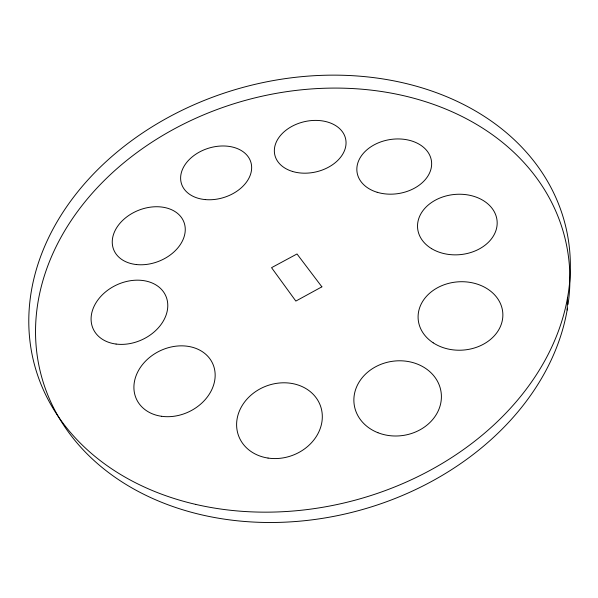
<?xml version="1.0" encoding="UTF-8"?>
<svg xmlns="http://www.w3.org/2000/svg" width="598" height="598" viewBox="0 0 598 598"><rect width="100%" height="100%" fill="white"/><g stroke="black" fill="none" stroke-linecap="round" stroke-linejoin="round"><path stroke-width="0.9" d="M567.158 310.033L567.599 297.415M567.48 308.134A270.715 212.783 -15.1 0 1 140.478 492.603A270.715 212.783 -15.1 0 1 198.558 117.029A270.715 212.783 -15.1 0 1 568.07 304.337M321.881 286.831L295.846 301.078L271.552 267.68L297.004 253.971L321.881 286.831M136.381 264.548A37.726 27.433 -21.5 0 0 184.685 224.564A37.726 27.433 -21.5 0 0 125.191 218.15A37.726 27.433 -21.5 0 0 136.381 264.548M205.346 199.597A36.329 25.804 -17.3 0 0 250.831 162.118A36.329 25.804 -17.3 0 0 192.22 156.878A36.329 25.804 -17.3 0 0 205.346 199.597M292.415 171.424A36.306 25.774 -12.9 0 0 346.048 142.698A36.306 25.774 -12.9 0 0 292.123 126.253A36.306 25.774 -12.9 0 0 292.415 171.424M377.211 192.287A37.629 27.329 -9 0 0 431.599 162.409A37.629 27.329 -9 0 0 373.914 144.985A37.629 27.329 -9 0 0 377.211 192.287M431.636 248.678A39.902 30.221 -5.3 0 0 496.549 228.369A39.902 30.221 -5.3 0 0 443.873 196.585A39.902 30.221 -5.3 0 0 431.636 248.678M433.199 342.826A42.421 34.213 -3.9 0 0 502.215 320.969A42.421 34.213 -3.9 0 0 446.018 284.125A42.421 34.213 -3.9 0 0 433.199 342.826M377.914 432.705A43.893 37.465 -8.3 0 0 441.339 394.575A43.893 37.465 -8.3 0 0 373.66 367.897A43.893 37.465 -8.3 0 0 377.914 432.705M268.046 458.068A43.587 37.061 -20.2 0 0 320.939 407.343A43.587 37.061 -20.2 0 0 249.388 396.624A43.587 37.061 -20.2 0 0 268.046 458.068M161.408 416.268A42.054 33.727 -25.6 0 0 214.398 368.592A42.054 33.727 -25.6 0 0 147.796 358.972A42.054 33.727 -25.6 0 0 161.408 416.268M116.087 344.059A39.879 30.199 -24.8 0 0 167.246 300.39A39.879 30.199 -24.8 0 0 104.979 292.385A39.879 30.199 -24.8 0 0 116.087 344.059M195.681 504.383A274.482 213.867 -15.1 0 0 568.1 238.325A274.482 213.867 -15.1 0 0 134.961 138.243A274.482 213.867 -15.1 0 0 195.681 504.383"/></g></svg>
